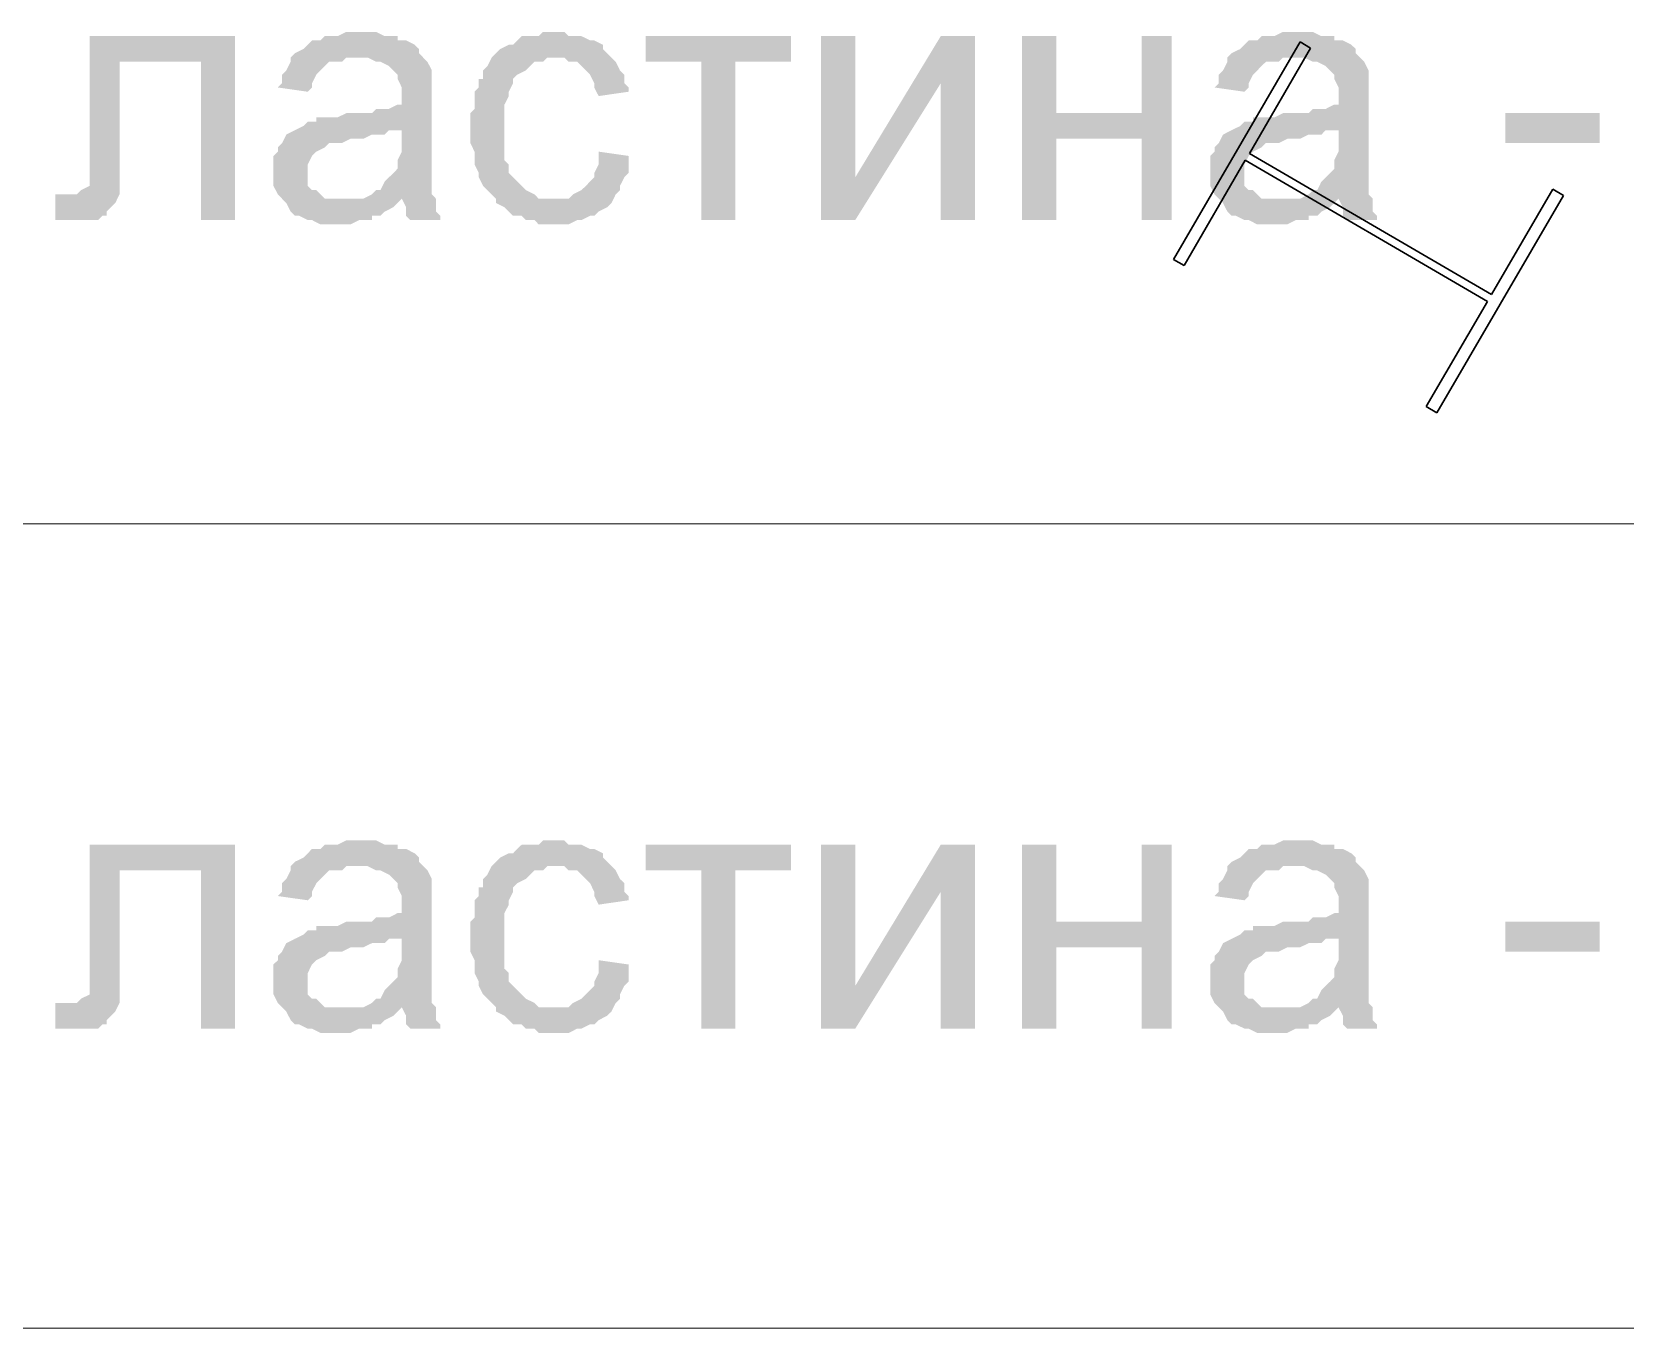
# Model space of a CAD drawing. Header units: millimetres. Extents: x -383313 to -161684, y -117025 to 99224.
# Drawn here: x -363955 to -362378, y -33678 to -32396 of the extents above; entities that cross this region are included whole.
import ezdxf

# ---------------------------------------------------------------- set-up
doc = ezdxf.new("R2010")
doc.units = ezdxf.units.MM
doc.header["$MEASUREMENT"] = 0
for name, color, linetype in [('001__КОНСТРУКТИВ__Колонны', 14, 'Continuous'), ('PDF_Geometry', 7, 'Continuous'), ('PDF_Solid Fills', 7, 'Continuous')]:
    doc.layers.add(name, color=color, linetype=linetype)

# ---------------------------------------------------------------- blocks, each defined once
blk = doc.blocks.new('A$Cf5759c35')
at = {"layer": 'PDF_Solid Fills'}
for points in [[(-5291.7, -14135.1), (-5435.6, -14135.1), (-5435.6, -14283.3), (-5435.6, -14283.3), (-5444.1, -14287.5), (-5444.1, -14287.5), (-5448.3, -14291.7), (-5456.8, -14291.7), (-5469.5, -14291.7), (-5469.5, -14317.1), (-5465.2, -14317.1), (-5456.8, -14317.1), (-5452.5, -14317.1), (-5444.1, -14317.1), (-5444.1, -14317.1), (-5435.6, -14317.1), (-5427.1, -14317.1), (-5422.9, -14312.9), (-5418.7, -14312.9), (-5418.7, -14308.7), (-5414.4, -14304.4), (-5410.2, -14300.2), (-5406, -14291.7), (-5406, -14287.5), (-5406, -14283.3), (-5406, -14279), (-5406, -14270.6), (-5406, -14262.1), (-5406, -14253.6), (-5406, -14160.5), (-5325.5, -14160.5)], [(-5164.7, -14130.9), (-5164.7, -14130.9), (-5181.6, -14130.9), (-5190.1, -14135.1), (-5194.3, -14135.1), (-5202.8, -14135.1), (-5207, -14139.3), (-5215.5, -14139.3), (-5219.7, -14143.6), (-5223.9, -14147.8), (-5232.4, -14152), (-5236.6, -14156.3), (-5173.1, -14156.3), (-5168.9, -14156.3), (-5160.4, -14156.3), (-5152, -14160.5), (-5147.7, -14160.5), (-5139.3, -14164.7), (-5135, -14169), (-5135, -14169), (-5130.8, -14173.2), (-5130.8, -14177.4), (-5126.6, -14185.9), (-5126.6, -14194.4), (-5126.6, -14194.4), (-5126.6, -14202.8), (-5130.8, -14202.8), (-5139.3, -14207.1), (-5143.5, -14207.1), (-5152, -14207.1), (-5156.2, -14211.3), (-5164.7, -14211.3), (-5173.1, -14211.3), (-5181.6, -14211.3), (-5190.1, -14215.5), (-5198.5, -14215.5), (-5202.8, -14215.5), (-5211.2, -14215.5), (-5211.2, -14219.8), (-5219.7, -14219.8), (-5223.9, -14224), (-5126.6, -14228.2), (-5126.6, -14236.7), (-5126.6, -14240.9), (-5126.6, -14249.4), (-5130.8, -14257.9), (-5130.8, -14262.1), (-5130.8, -14266.3), (-5135, -14270.6), (-5139.3, -14274.8), (-5143.5, -14279), (-5147.7, -14287.5), (-5152, -14287.5), (-5156.2, -14291.7), (-5164.7, -14296), (-5126.6, -14296), (-5126.6, -14296), (-5122.3, -14304.4), (-5122.3, -14312.9), (-5118.1, -14317.1), (-5088.5, -14317.1), (-5088.5, -14312.9), (-5092.7, -14308.7), (-5092.7, -14300.2), (-5092.7, -14296), (-5096.9, -14291.7), (-5096.9, -14287.5), (-5096.9, -14283.3), (-5096.9, -14279), (-5096.9, -14270.6), (-5096.9, -14262.1), (-5096.9, -14253.6), (-5096.9, -14240.9), (-5096.9, -14198.6), (-5096.9, -14198.6), (-5096.9, -14190.1), (-5096.9, -14181.7), (-5096.9, -14177.4), (-5096.9, -14173.2), (-5096.9, -14169), (-5101.2, -14160.5), (-5105.4, -14156.3), (-5109.6, -14152), (-5109.6, -14147.8), (-5113.9, -14143.6), (-5122.3, -14139.3), (-5130.8, -14139.3), (-5130.8, -14135.1), (-5139.3, -14135.1), (-5143.5, -14135.1), (-5152, -14130.9), (-5160.4, -14130.9)], [(-4974.2, -14130.9), (-4986.9, -14130.9), (-4991.1, -14135.1), (-5008, -14135.1), (-5012.3, -14139.3), (-5016.5, -14143.6), (-5020.7, -14143.6), (-5029.2, -14147.8), (-5033.4, -14152), (-5037.7, -14156.3), (-5041.9, -14164.7), (-5046.1, -14169), (-5046.1, -14177.4), (-5050.4, -14177.4), (-5050.4, -14185.9), (-5054.6, -14190.1), (-5054.6, -14198.6), (-5054.6, -14207.1), (-5058.8, -14211.3), (-5058.8, -14219.8), (-5058.8, -14228.2), (-5058.8, -14236.7), (-5058.8, -14240.9), (-5054.6, -14249.4), (-5054.6, -14257.9), (-5054.6, -14262.1), (-5050.4, -14270.6), (-5050.4, -14274.8), (-5046.1, -14283.3), (-5041.9, -14287.5), (-5037.7, -14291.7), (-5033.4, -14296), (-4974.2, -14296), (-4978.4, -14296), (-4982.6, -14296), (-4991.1, -14296), (-4995.3, -14291.7), (-5003.8, -14287.5), (-5008, -14283.3), (-5012.3, -14279), (-5012.3, -14279), (-5016.5, -14274.8), (-5020.7, -14270.6), (-5020.7, -14262.1), (-5025, -14257.9), (-5025, -14249.4), (-5025, -14245.2), (-5025, -14236.7), (-5025, -14228.2), (-5025, -14224), (-5025, -14215.5), (-5025, -14207.1), (-5025, -14202.8), (-5020.7, -14194.4), (-5020.7, -14190.1), (-5016.5, -14181.7), (-5016.5, -14177.4), (-5012.3, -14173.2), (-5012.3, -14173.2), (-5003.8, -14169), (-4999.6, -14164.7), (-4995.3, -14160.5), (-4986.9, -14160.5), (-4982.6, -14156.3), (-4974.2, -14156.3), (-4919.1, -14156.3), (-4923.4, -14152), (-4927.6, -14147.8), (-4927.6, -14143.6), (-4936.1, -14139.3), (-4940.3, -14139.3), (-4948.8, -14135.1), (-4953, -14135.1), (-4961.5, -14135.1), (-4965.7, -14130.9)], [(-4741.3, -14135.1), (-4885.3, -14135.1), (-4885.3, -14160.5), (-4830.2, -14160.5), (-4830.2, -14317.1), (-4796.4, -14317.1), (-4796.4, -14160.5), (-4741.3, -14160.5)], [(-4559.3, -14135.1), (-4593.2, -14135.1), (-4677.8, -14274.8), (-4711.7, -14317.1), (-4677.8, -14317.1), (-4593.2, -14181.7)], [(-4478.9, -14135.1), (-4512.7, -14135.1), (-4512.7, -14317.1), (-4478.9, -14317.1), (-4478.9, -14236.7), (-4394.2, -14236.7), (-4478.9, -14211.3)], [(-4364.6, -14135.1), (-4394.2, -14135.1), (-4394.2, -14211.3), (-4478.9, -14211.3), (-4394.2, -14236.7), (-4394.2, -14317.1), (-4364.6, -14317.1)], [(-4237.6, -14130.9), (-4237.6, -14130.9), (-4254.5, -14130.9), (-4263, -14135.1), (-4267.2, -14135.1), (-4275.7, -14135.1), (-4279.9, -14139.3), (-4288.4, -14139.3), (-4292.6, -14143.6), (-4296.8, -14147.8), (-4305.3, -14152), (-4309.5, -14156.3), (-4246, -14156.3), (-4241.8, -14156.3), (-4233.3, -14156.3), (-4224.9, -14160.5), (-4220.6, -14160.5), (-4212.2, -14164.7), (-4207.9, -14169), (-4207.9, -14169), (-4203.7, -14173.2), (-4203.7, -14177.4), (-4199.5, -14185.9), (-4199.5, -14194.4), (-4199.5, -14194.4), (-4199.5, -14202.8), (-4203.7, -14202.8), (-4212.2, -14207.1), (-4216.4, -14207.1), (-4224.9, -14207.1), (-4229.1, -14211.3), (-4237.6, -14211.3), (-4246, -14211.3), (-4254.5, -14211.3), (-4263, -14215.5), (-4271.4, -14215.5), (-4275.7, -14215.5), (-4284.1, -14215.5), (-4284.1, -14219.8), (-4292.6, -14219.8), (-4296.8, -14224), (-4199.5, -14228.2), (-4199.5, -14236.7), (-4199.5, -14240.9), (-4199.5, -14249.4), (-4203.7, -14257.9), (-4203.7, -14262.1), (-4203.7, -14266.3), (-4207.9, -14270.6), (-4212.2, -14274.8), (-4216.4, -14279), (-4220.6, -14287.5), (-4224.9, -14287.5), (-4229.1, -14291.7), (-4237.6, -14296), (-4199.5, -14296), (-4199.5, -14296), (-4195.2, -14304.4), (-4195.2, -14312.9), (-4191, -14317.1), (-4161.4, -14317.1), (-4161.4, -14312.9), (-4165.6, -14308.7), (-4165.6, -14300.2), (-4165.6, -14296), (-4169.8, -14291.7), (-4169.8, -14287.5), (-4169.8, -14283.3), (-4169.8, -14279), (-4169.8, -14270.6), (-4169.8, -14262.1), (-4169.8, -14253.6), (-4169.8, -14240.9), (-4169.8, -14198.6), (-4169.8, -14198.6), (-4169.8, -14190.1), (-4169.8, -14181.7), (-4169.8, -14177.4), (-4169.8, -14173.2), (-4169.8, -14169), (-4174.1, -14160.5), (-4178.3, -14156.3), (-4182.5, -14152), (-4182.5, -14147.8), (-4186.8, -14143.6), (-4195.2, -14139.3), (-4203.7, -14139.3), (-4203.7, -14135.1), (-4212.2, -14135.1), (-4216.4, -14135.1), (-4224.9, -14130.9), (-4233.3, -14130.9)], [(-5236.6, -14156.3), (-5236.6, -14160.5), (-5240.9, -14169), (-5245.1, -14173.2), (-5245.1, -14181.7), (-5249.3, -14185.9), (-5219.7, -14190.1), (-5215.5, -14185.9), (-5215.5, -14181.7), (-5211.2, -14173.2), (-5207, -14169), (-5202.8, -14164.7), (-5198.5, -14160.5), (-5194.3, -14160.5), (-5185.8, -14160.5), (-5181.6, -14156.3), (-5173.1, -14156.3)], [(-4919.1, -14156.3), (-4974.2, -14156.3), (-4965.7, -14156.3), (-4961.5, -14160.5), (-4953, -14160.5), (-4948.8, -14164.7), (-4944.5, -14169), (-4940.3, -14173.2), (-4936.1, -14181.7), (-4936.1, -14185.9), (-4931.8, -14194.4), (-4902.2, -14190.1), (-4902.2, -14185.9), (-4906.4, -14181.7), (-4906.4, -14173.2), (-4910.7, -14169), (-4914.9, -14160.5)], [(-4309.5, -14156.3), (-4309.5, -14160.5), (-4313.8, -14169), (-4318, -14173.2), (-4318, -14181.7), (-4322.2, -14185.9), (-4292.6, -14190.1), (-4288.4, -14185.9), (-4288.4, -14181.7), (-4284.1, -14173.2), (-4279.9, -14169), (-4275.7, -14164.7), (-4271.4, -14160.5), (-4267.2, -14160.5), (-4258.7, -14160.5), (-4254.5, -14156.3), (-4246, -14156.3)], [(-5223.9, -14224), (-5232.4, -14228.2), (-5232.4, -14228.2), (-5240.9, -14232.5), (-5245.1, -14240.9), (-5249.3, -14245.2), (-5249.3, -14249.4), (-5253.6, -14253.6), (-5253.6, -14262.1), (-5253.6, -14270.6), (-5253.6, -14270.6), (-5253.6, -14279), (-5253.6, -14283.3), (-5249.3, -14291.7), (-5245.1, -14296), (-5240.9, -14300.2), (-5236.6, -14308.7), (-5236.6, -14308.7), (-5232.4, -14312.9), (-5228.2, -14312.9), (-5219.7, -14317.1), (-5215.5, -14317.1), (-5207, -14321.4), (-5198.5, -14321.4), (-5190.1, -14321.4), (-5185.8, -14321.4), (-5177.4, -14321.4), (-5168.9, -14317.1), (-5164.7, -14317.1), (-5156.2, -14317.1), (-5156.2, -14312.9), (-5147.7, -14312.9), (-5143.5, -14308.7), (-5135, -14304.4), (-5130.8, -14300.2), (-5185.8, -14296), (-5185.8, -14296), (-5194.3, -14296), (-5202.8, -14296), (-5207, -14291.7), (-5211.2, -14287.5), (-5215.5, -14287.5), (-5219.7, -14283.3), (-5219.7, -14274.8), (-5219.7, -14270.6), (-5219.7, -14266.3), (-5219.7, -14262.1), (-5215.5, -14253.6), (-5215.5, -14253.6), (-5211.2, -14249.4), (-5202.8, -14245.2), (-5198.5, -14240.9), (-5194.3, -14240.9), (-5185.8, -14240.9), (-5177.4, -14236.7), (-5173.1, -14236.7), (-5164.7, -14236.7), (-5156.2, -14232.5), (-5152, -14232.5), (-5143.5, -14232.5), (-5139.3, -14228.2), (-5130.8, -14228.2), (-5126.6, -14228.2)], [(-4296.8, -14224), (-4305.3, -14228.2), (-4305.3, -14228.2), (-4313.8, -14232.5), (-4318, -14240.9), (-4322.2, -14245.2), (-4322.2, -14249.4), (-4326.5, -14253.6), (-4326.5, -14262.1), (-4326.5, -14270.6), (-4326.5, -14270.6), (-4326.5, -14279), (-4326.5, -14283.3), (-4322.2, -14291.7), (-4318, -14296), (-4313.8, -14300.2), (-4309.5, -14308.7), (-4309.5, -14308.7), (-4305.3, -14312.9), (-4301.1, -14312.9), (-4292.6, -14317.1), (-4288.4, -14317.1), (-4279.9, -14321.4), (-4271.4, -14321.4), (-4263, -14321.4), (-4258.7, -14321.4), (-4250.3, -14321.4), (-4241.8, -14317.1), (-4237.6, -14317.1), (-4229.1, -14317.1), (-4229.1, -14312.9), (-4220.6, -14312.9), (-4216.4, -14308.7), (-4207.9, -14304.4), (-4203.7, -14300.2), (-4258.7, -14296), (-4258.7, -14296), (-4267.2, -14296), (-4275.7, -14296), (-4279.9, -14291.7), (-4284.1, -14287.5), (-4288.4, -14287.5), (-4292.6, -14283.3), (-4292.6, -14274.8), (-4292.6, -14270.6), (-4292.6, -14266.3), (-4292.6, -14262.1), (-4288.4, -14253.6), (-4288.4, -14253.6), (-4284.1, -14249.4), (-4275.7, -14245.2), (-4271.4, -14240.9), (-4267.2, -14240.9), (-4258.7, -14240.9), (-4250.3, -14236.7), (-4246, -14236.7), (-4237.6, -14236.7), (-4229.1, -14232.5), (-4224.9, -14232.5), (-4216.4, -14232.5), (-4212.2, -14228.2), (-4203.7, -14228.2), (-4199.5, -14228.2)], [(-4931.8, -14249.4), (-4931.8, -14262.1), (-4936.1, -14270.6), (-4936.1, -14274.8), (-4940.3, -14279), (-4944.5, -14283.3), (-4948.8, -14287.5), (-4957.2, -14291.7), (-4961.5, -14296), (-4969.9, -14296), (-4974.2, -14296), (-5033.4, -14296), (-5033.4, -14300.2), (-5025, -14304.4), (-5020.7, -14308.7), (-5016.5, -14312.9), (-5008, -14312.9), (-5003.8, -14317.1), (-4995.3, -14317.1), (-4991.1, -14321.4), (-4982.6, -14321.4), (-4974.2, -14321.4), (-4969.9, -14321.4), (-4961.5, -14321.4), (-4953, -14317.1), (-4948.8, -14317.1), (-4940.3, -14312.9), (-4936.1, -14312.9), (-4931.8, -14308.7), (-4923.4, -14304.4), (-4923.4, -14304.4), (-4919.1, -14300.2), (-4914.9, -14291.7), (-4910.7, -14287.5), (-4910.7, -14283.3), (-4906.4, -14274.8), (-4902.2, -14270.6), (-4902.2, -14262.1), (-4902.2, -14253.6)], [(-5164.7, -14931), (-5164.7, -14931), (-5181.6, -14931), (-5190.1, -14935.2), (-5194.3, -14935.2), (-5202.8, -14935.2), (-5207, -14939.4), (-5215.5, -14939.4), (-5219.7, -14943.7), (-5223.9, -14947.9), (-5232.4, -14952.1), (-5236.6, -14956.4), (-5173.1, -14956.4), (-5168.9, -14956.4), (-5160.4, -14956.4), (-5152, -14960.6), (-5147.7, -14960.6), (-5139.3, -14964.8), (-5135, -14969.1), (-5135, -14969.1), (-5130.8, -14973.3), (-5130.8, -14977.5), (-5126.6, -14986), (-5126.6, -14994.5), (-5126.6, -14994.5), (-5126.6, -15002.9), (-5130.8, -15002.9), (-5139.3, -15007.2), (-5143.5, -15007.2), (-5152, -15007.2), (-5156.2, -15011.4), (-5164.7, -15011.4), (-5173.1, -15011.4), (-5181.6, -15011.4), (-5190.1, -15015.6), (-5198.5, -15015.6), (-5202.8, -15015.6), (-5211.2, -15015.6), (-5211.2, -15019.9), (-5219.7, -15019.9), (-5223.9, -15024.1), (-5126.6, -15028.3), (-5126.6, -15036.8), (-5126.6, -15041), (-5126.6, -15049.5), (-5130.8, -15058), (-5130.8, -15062.2), (-5130.8, -15066.4), (-5135, -15070.7), (-5139.3, -15074.9), (-5143.5, -15079.1), (-5147.7, -15087.6), (-5152, -15087.6), (-5156.2, -15091.8), (-5164.7, -15096.1), (-5126.6, -15096.1), (-5126.6, -15096.1), (-5122.3, -15104.5), (-5122.3, -15113), (-5118.1, -15117.2), (-5088.5, -15117.2), (-5088.5, -15113), (-5092.7, -15108.8), (-5092.7, -15100.3), (-5092.7, -15096.1), (-5096.9, -15091.8), (-5096.9, -15087.6), (-5096.9, -15083.4), (-5096.9, -15079.1), (-5096.9, -15070.7), (-5096.9, -15062.2), (-5096.9, -15053.7), (-5096.9, -15041), (-5096.9, -14998.7), (-5096.9, -14998.7), (-5096.9, -14990.2), (-5096.9, -14981.8), (-5096.9, -14977.5), (-5096.9, -14973.3), (-5096.9, -14969.1), (-5101.2, -14960.6), (-5105.4, -14956.4), (-5109.6, -14952.1), (-5109.6, -14947.9), (-5113.9, -14943.7), (-5122.3, -14939.4), (-5130.8, -14939.4), (-5130.8, -14935.2), (-5139.3, -14935.2), (-5143.5, -14935.2), (-5152, -14931), (-5160.4, -14931)], [(-4974.2, -14931), (-4986.9, -14931), (-4991.1, -14935.2), (-5008, -14935.2), (-5012.3, -14939.4), (-5016.5, -14943.7), (-5020.7, -14943.7), (-5029.2, -14947.9), (-5033.4, -14952.1), (-5037.7, -14956.4), (-5041.9, -14964.8), (-5046.1, -14969.1), (-5046.1, -14977.5), (-5050.4, -14977.5), (-5050.4, -14986), (-5054.6, -14990.2), (-5054.6, -14998.7), (-5054.6, -15007.2), (-5058.8, -15011.4), (-5058.8, -15019.9), (-5058.8, -15028.3), (-5058.8, -15036.8), (-5058.8, -15041), (-5054.6, -15049.5), (-5054.6, -15058), (-5054.6, -15062.2), (-5050.4, -15070.7), (-5050.4, -15074.9), (-5046.1, -15083.4), (-5041.9, -15087.6), (-5037.7, -15091.8), (-5033.4, -15096.1), (-4974.2, -15096.1), (-4978.4, -15096.1), (-4982.6, -15096.1), (-4991.1, -15096.1), (-4995.3, -15091.8), (-5003.8, -15087.6), (-5008, -15083.4), (-5012.3, -15079.1), (-5012.3, -15079.1), (-5016.5, -15074.9), (-5020.7, -15070.7), (-5020.7, -15062.2), (-5025, -15058), (-5025, -15049.5), (-5025, -15045.3), (-5025, -15036.8), (-5025, -15028.3), (-5025, -15024.1), (-5025, -15015.6), (-5025, -15007.2), (-5025, -15002.9), (-5020.7, -14994.5), (-5020.7, -14990.2), (-5016.5, -14981.8), (-5016.5, -14977.5), (-5012.3, -14973.3), (-5012.3, -14973.3), (-5003.8, -14969.1), (-4999.6, -14964.8), (-4995.3, -14960.6), (-4986.9, -14960.6), (-4982.6, -14956.4), (-4974.2, -14956.4), (-4919.1, -14956.4), (-4923.4, -14952.1), (-4927.6, -14947.9), (-4927.6, -14943.7), (-4936.1, -14939.4), (-4940.3, -14939.4), (-4948.8, -14935.2), (-4953, -14935.2), (-4961.5, -14935.2), (-4965.7, -14931)], [(-4237.6, -14931), (-4237.6, -14931), (-4254.5, -14931), (-4263, -14935.2), (-4267.2, -14935.2), (-4275.7, -14935.2), (-4279.9, -14939.4), (-4288.4, -14939.4), (-4292.6, -14943.7), (-4296.8, -14947.9), (-4305.3, -14952.1), (-4309.5, -14956.4), (-4246, -14956.4), (-4241.8, -14956.4), (-4233.3, -14956.4), (-4224.9, -14960.6), (-4220.6, -14960.6), (-4212.2, -14964.8), (-4207.9, -14969.1), (-4207.9, -14969.1), (-4203.7, -14973.3), (-4203.7, -14977.5), (-4199.5, -14986), (-4199.5, -14994.5), (-4199.5, -14994.5), (-4199.5, -15002.9), (-4203.7, -15002.9), (-4212.2, -15007.2), (-4216.4, -15007.2), (-4224.9, -15007.2), (-4229.1, -15011.4), (-4237.6, -15011.4), (-4246, -15011.4), (-4254.5, -15011.4), (-4263, -15015.6), (-4271.4, -15015.6), (-4275.7, -15015.6), (-4284.1, -15015.6), (-4284.1, -15019.9), (-4292.6, -15019.9), (-4296.8, -15024.1), (-4199.5, -15028.3), (-4199.5, -15036.8), (-4199.5, -15041), (-4199.5, -15049.5), (-4203.7, -15058), (-4203.7, -15062.2), (-4203.7, -15066.4), (-4207.9, -15070.7), (-4212.2, -15074.9), (-4216.4, -15079.1), (-4220.6, -15087.6), (-4224.9, -15087.6), (-4229.1, -15091.8), (-4237.6, -15096.1), (-4199.5, -15096.1), (-4199.5, -15096.1), (-4195.2, -15104.5), (-4195.2, -15113), (-4191, -15117.2), (-4161.4, -15117.2), (-4161.4, -15113), (-4165.6, -15108.8), (-4165.6, -15100.3), (-4165.6, -15096.1), (-4169.8, -15091.8), (-4169.8, -15087.6), (-4169.8, -15083.4), (-4169.8, -15079.1), (-4169.8, -15070.7), (-4169.8, -15062.2), (-4169.8, -15053.7), (-4169.8, -15041), (-4169.8, -14998.7), (-4169.8, -14998.7), (-4169.8, -14990.2), (-4169.8, -14981.8), (-4169.8, -14977.5), (-4169.8, -14973.3), (-4169.8, -14969.1), (-4174.1, -14960.6), (-4178.3, -14956.4), (-4182.5, -14952.1), (-4182.5, -14947.9), (-4186.8, -14943.7), (-4195.2, -14939.4), (-4203.7, -14939.4), (-4203.7, -14935.2), (-4212.2, -14935.2), (-4216.4, -14935.2), (-4224.9, -14931), (-4233.3, -14931)], [(-5291.7, -14935.2), (-5435.6, -14935.2), (-5435.6, -15083.4), (-5435.6, -15083.4), (-5444.1, -15087.6), (-5444.1, -15087.6), (-5448.3, -15091.8), (-5456.8, -15091.8), (-5469.5, -15091.8), (-5469.5, -15117.2), (-5465.2, -15117.2), (-5456.8, -15117.2), (-5452.5, -15117.2), (-5444.1, -15117.2), (-5444.1, -15117.2), (-5435.6, -15117.2), (-5427.1, -15117.2), (-5422.9, -15113), (-5418.7, -15113), (-5418.7, -15108.8), (-5414.4, -15104.5), (-5410.2, -15100.3), (-5406, -15091.8), (-5406, -15087.6), (-5406, -15083.4), (-5406, -15079.1), (-5406, -15070.7), (-5406, -15062.2), (-5406, -15053.7), (-5406, -14960.6), (-5325.5, -14960.6)], [(-4741.3, -14935.2), (-4885.3, -14935.2), (-4885.3, -14960.6), (-4830.2, -14960.6), (-4830.2, -15117.2), (-4796.4, -15117.2), (-4796.4, -14960.6), (-4741.3, -14960.6)], [(-4559.3, -14935.2), (-4593.2, -14935.2), (-4677.8, -15074.9), (-4711.7, -15117.2), (-4677.8, -15117.2), (-4593.2, -14981.8)], [(-4478.9, -14935.2), (-4512.7, -14935.2), (-4512.7, -15117.2), (-4478.9, -15117.2), (-4478.9, -15036.8), (-4394.2, -15036.8), (-4478.9, -15011.4)], [(-4364.6, -14935.2), (-4394.2, -14935.2), (-4394.2, -15011.4), (-4478.9, -15011.4), (-4394.2, -15036.8), (-4394.2, -15117.2), (-4364.6, -15117.2)], [(-5236.6, -14956.4), (-5236.6, -14960.6), (-5240.9, -14969.1), (-5245.1, -14973.3), (-5245.1, -14981.8), (-5249.3, -14986), (-5219.7, -14990.2), (-5215.5, -14986), (-5215.5, -14981.8), (-5211.2, -14973.3), (-5207, -14969.1), (-5202.8, -14964.8), (-5198.5, -14960.6), (-5194.3, -14960.6), (-5185.8, -14960.6), (-5181.6, -14956.4), (-5173.1, -14956.4)], [(-4919.1, -14956.4), (-4974.2, -14956.4), (-4965.7, -14956.4), (-4961.5, -14960.6), (-4953, -14960.6), (-4948.8, -14964.8), (-4944.5, -14969.1), (-4940.3, -14973.3), (-4936.1, -14981.8), (-4936.1, -14986), (-4931.8, -14994.5), (-4902.2, -14990.2), (-4902.2, -14986), (-4906.4, -14981.8), (-4906.4, -14973.3), (-4910.7, -14969.1), (-4914.9, -14960.6)], [(-4309.5, -14956.4), (-4309.5, -14960.6), (-4313.8, -14969.1), (-4318, -14973.3), (-4318, -14981.8), (-4322.2, -14986), (-4292.6, -14990.2), (-4288.4, -14986), (-4288.4, -14981.8), (-4284.1, -14973.3), (-4279.9, -14969.1), (-4275.7, -14964.8), (-4271.4, -14960.6), (-4267.2, -14960.6), (-4258.7, -14960.6), (-4254.5, -14956.4), (-4246, -14956.4)], [(-5223.9, -15024.1), (-5232.4, -15028.3), (-5232.4, -15028.3), (-5240.9, -15032.6), (-5245.1, -15041), (-5249.3, -15045.3), (-5249.3, -15049.5), (-5253.6, -15053.7), (-5253.6, -15062.2), (-5253.6, -15070.7), (-5253.6, -15070.7), (-5253.6, -15079.1), (-5253.6, -15083.4), (-5249.3, -15091.8), (-5245.1, -15096.1), (-5240.9, -15100.3), (-5236.6, -15108.8), (-5236.6, -15108.8), (-5232.4, -15113), (-5228.2, -15113), (-5219.7, -15117.2), (-5215.5, -15117.2), (-5207, -15121.5), (-5198.5, -15121.5), (-5190.1, -15121.5), (-5185.8, -15121.5), (-5177.4, -15121.5), (-5168.9, -15117.2), (-5164.7, -15117.2), (-5156.2, -15117.2), (-5156.2, -15113), (-5147.7, -15113), (-5143.5, -15108.8), (-5135, -15104.5), (-5130.8, -15100.3), (-5185.8, -15096.1), (-5185.8, -15096.1), (-5194.3, -15096.1), (-5202.8, -15096.1), (-5207, -15091.8), (-5211.2, -15087.6), (-5215.5, -15087.6), (-5219.7, -15083.4), (-5219.7, -15074.9), (-5219.7, -15070.7), (-5219.7, -15066.4), (-5219.7, -15062.2), (-5215.5, -15053.7), (-5215.5, -15053.7), (-5211.2, -15049.5), (-5202.8, -15045.3), (-5198.5, -15041), (-5194.3, -15041), (-5185.8, -15041), (-5177.4, -15036.8), (-5173.1, -15036.8), (-5164.7, -15036.8), (-5156.2, -15032.6), (-5152, -15032.6), (-5143.5, -15032.6), (-5139.3, -15028.3), (-5130.8, -15028.3), (-5126.6, -15028.3)], [(-4296.8, -15024.1), (-4305.3, -15028.3), (-4305.3, -15028.3), (-4313.8, -15032.6), (-4318, -15041), (-4322.2, -15045.3), (-4322.2, -15049.5), (-4326.5, -15053.7), (-4326.5, -15062.2), (-4326.5, -15070.7), (-4326.5, -15070.7), (-4326.5, -15079.1), (-4326.5, -15083.4), (-4322.2, -15091.8), (-4318, -15096.1), (-4313.8, -15100.3), (-4309.5, -15108.8), (-4309.5, -15108.8), (-4305.3, -15113), (-4301.1, -15113), (-4292.6, -15117.2), (-4288.4, -15117.2), (-4279.9, -15121.5), (-4271.4, -15121.5), (-4263, -15121.5), (-4258.7, -15121.5), (-4250.3, -15121.5), (-4241.8, -15117.2), (-4237.6, -15117.2), (-4229.1, -15117.2), (-4229.1, -15113), (-4220.6, -15113), (-4216.4, -15108.8), (-4207.9, -15104.5), (-4203.7, -15100.3), (-4258.7, -15096.1), (-4258.7, -15096.1), (-4267.2, -15096.1), (-4275.7, -15096.1), (-4279.9, -15091.8), (-4284.1, -15087.6), (-4288.4, -15087.6), (-4292.6, -15083.4), (-4292.6, -15074.9), (-4292.6, -15070.7), (-4292.6, -15066.4), (-4292.6, -15062.2), (-4288.4, -15053.7), (-4288.4, -15053.7), (-4284.1, -15049.5), (-4275.7, -15045.3), (-4271.4, -15041), (-4267.2, -15041), (-4258.7, -15041), (-4250.3, -15036.8), (-4246, -15036.8), (-4237.6, -15036.8), (-4229.1, -15032.6), (-4224.9, -15032.6), (-4216.4, -15032.6), (-4212.2, -15028.3), (-4203.7, -15028.3), (-4199.5, -15028.3)], [(-4931.8, -15049.5), (-4931.8, -15062.2), (-4936.1, -15070.7), (-4936.1, -15074.9), (-4940.3, -15079.1), (-4944.5, -15083.4), (-4948.8, -15087.6), (-4957.2, -15091.8), (-4961.5, -15096.1), (-4969.9, -15096.1), (-4974.2, -15096.1), (-5033.4, -15096.1), (-5033.4, -15100.3), (-5025, -15104.5), (-5020.7, -15108.8), (-5016.5, -15113), (-5008, -15113), (-5003.8, -15117.2), (-4995.3, -15117.2), (-4991.1, -15121.5), (-4982.6, -15121.5), (-4974.2, -15121.5), (-4969.9, -15121.5), (-4961.5, -15121.5), (-4953, -15117.2), (-4948.8, -15117.2), (-4940.3, -15113), (-4936.1, -15113), (-4931.8, -15108.8), (-4923.4, -15104.5), (-4923.4, -15104.5), (-4919.1, -15100.3), (-4914.9, -15091.8), (-4910.7, -15087.6), (-4910.7, -15083.4), (-4906.4, -15074.9), (-4902.2, -15070.7), (-4902.2, -15062.2), (-4902.2, -15053.7)]]:
    blk.add_hatch(color=8, dxfattribs=at).paths.add_polyline_path(points)
at = {"layer": 'PDF_Geometry', "color": 8, "lineweight": 13}
for points in [[(-13500.1, -14617.7), (4999.4, -14617.7)], [(-13500.1, -15413.6), (4999.4, -15413.6)]]:
    blk.add_lwpolyline(points, dxfattribs=at)
at = {"layer": 'PDF_Solid Fills', "color": 8, "lineweight": 13}
for points in [[(-5291.7, -14135.1), (-5325.5, -14160.5), (-5291.7, -14317.1), (-5325.5, -14317.1)], [(-4677.8, -14135.1), (-4711.7, -14135.1), (-4677.8, -14274.8), (-4711.7, -14317.1)], [(-4559.3, -14135.1), (-4593.2, -14181.7), (-4559.3, -14317.1), (-4593.2, -14317.1)], [(-4034.4, -14240.9), (-4034.4, -14211.3), (-3941.2, -14240.9), (-3941.2, -14211.3)], [(-5164.7, -14296), (-5185.8, -14296), (-5126.6, -14296), (-5130.8, -14300.2)], [(-4237.6, -14296), (-4258.7, -14296), (-4199.5, -14296), (-4203.7, -14300.2)], [(-5291.7, -14935.2), (-5325.5, -14960.6), (-5291.7, -15117.2), (-5325.5, -15117.2)], [(-4677.8, -14935.2), (-4711.7, -14935.2), (-4677.8, -15074.9), (-4711.7, -15117.2)], [(-4559.3, -14935.2), (-4593.2, -14981.8), (-4559.3, -15117.2), (-4593.2, -15117.2)], [(-4034.4, -15041), (-4034.4, -15011.4), (-3941.2, -15041), (-3941.2, -15011.4)], [(-5164.7, -15096.1), (-5185.8, -15096.1), (-5126.6, -15096.1), (-5130.8, -15100.3)], [(-4237.6, -15096.1), (-4258.7, -15096.1), (-4199.5, -15096.1), (-4203.7, -15100.3)]]:
    blk.add_solid(points, dxfattribs=at)

msp = doc.modelspace()

# ---------------------------------------------------------------- linework, layer by layer
at = {"layer": '001__КОНСТРУКТИВ__Колонны', "linetype": 'Continuous', "lineweight": 30}
for p, q in [((-362824.83297, -32620.95788), (-362699.53712, -32405.779)), ((-362689.08064, -32411.86767), (-362749.71578, -32516.00043)), ((-362699.53712, -32405.779), (-362689.08064, -32411.86767)), ((-362749.71578, -32516.00043), (-362509.93462, -32655.62186)), ((-362753.74135, -32522.9138), (-362814.37649, -32627.04655)), ((-362513.96019, -32662.53524), (-362753.74135, -32522.9138)), ((-362438.843, -32557.57778), (-362564.13885, -32772.75666)), ((-362509.93462, -32655.62186), (-362449.29948, -32551.48911)), ((-362449.29948, -32551.48911), (-362438.843, -32557.57778)), ((-362814.37649, -32627.04655), (-362824.83297, -32620.95788)), ((-362574.59533, -32766.66799), (-362513.96019, -32662.53524)), ((-362564.13885, -32772.75666), (-362574.59533, -32766.66799))]:
    msp.add_line(p, q, dxfattribs=at)

# ---------------------------------------------------------------- block references
at = {"ltscale": 100}
msp.add_blockref('A$Cf5759c35', (-358461.97282, -18264.93104), dxfattribs=at)

doc.saveas('drawing.dxf')
